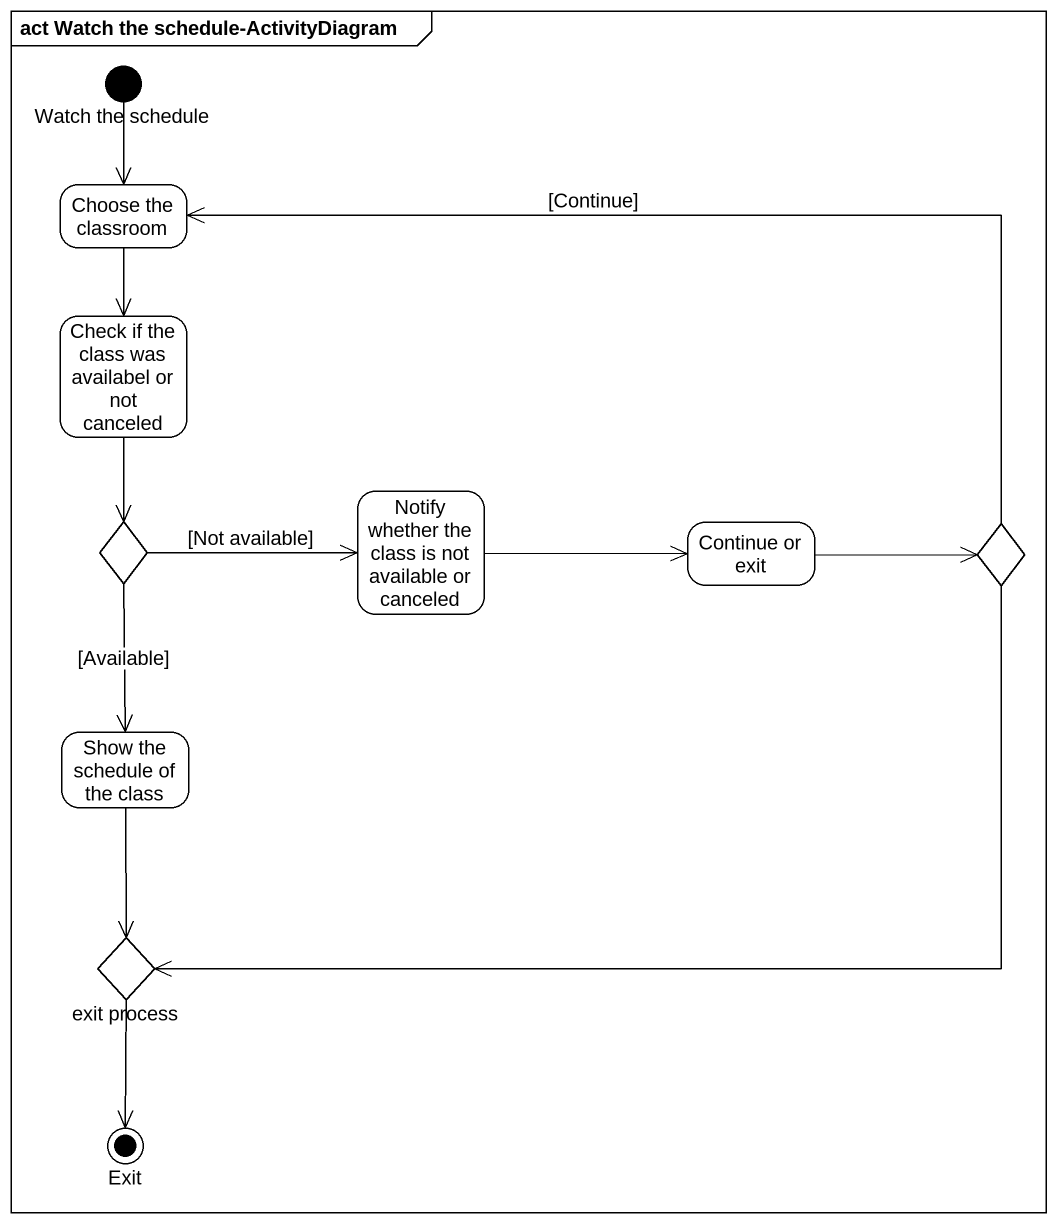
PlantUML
@startuml
mainframe act Watch the schedule-ActivityDiagram
hide empty description
state "Watch the schedule" as Watch_the_schedule <<start>>
state "Choose the classroom" as Choose_the_classroom
state "Check if the class was availabel or not canceled" as Check_if_the_class_was
state choice1 <<choice>>
state "Notify whether the class is not available or canceled" as Notify_whether_the_class_is
state "Continue or exit" as Continue_or_exit
state choice2 <<choice>>
state "Show the schedule of the class" as Show_the_schedule_of_the
state "exit process" as exit_process <<choice>>
state Exit <<end>>
Watch_the_schedule --> Choose_the_classroom
Choose_the_classroom --> Check_if_the_class_was
Check_if_the_class_was --> choice1
choice1 -right-> Notify_whether_the_class_is : [Not available]
choice1 --> Show_the_schedule_of_the : [Available]
Notify_whether_the_class_is -right-> Continue_or_exit
Continue_or_exit -right-> choice2
choice2 -left-> Choose_the_classroom : [Continue]
choice2 -left-> exit_process
Show_the_schedule_of_the --> exit_process
exit_process --> Exit
@enduml
